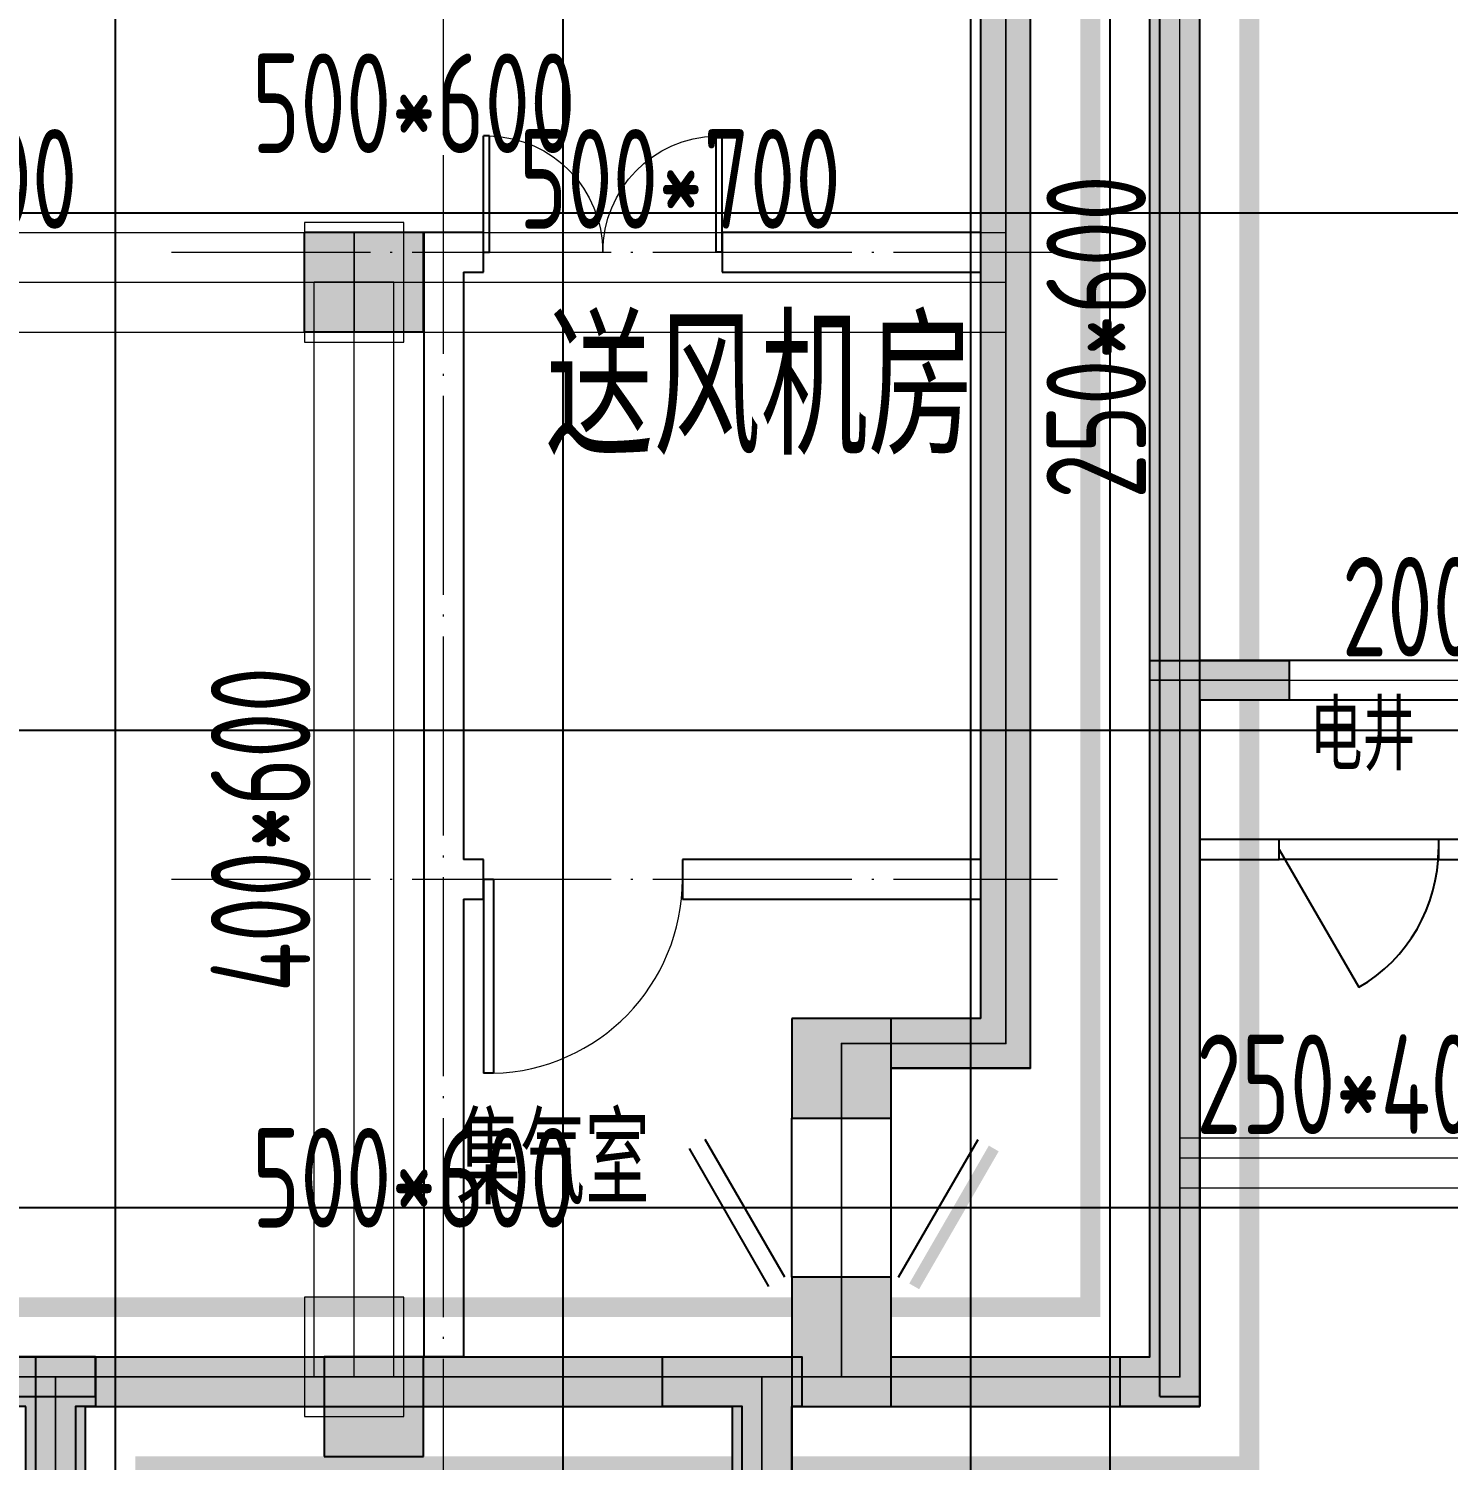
# Model space of a CAD drawing. Extents: x 369444 to 684549, y -549309 to 575337.
# Drawn here: x 394688 to 401824, y 400487 to 407682 of the extents above; entities that cross this region are included whole.
import ezdxf

# ---------------------------------------------------------------- set-up
doc = ezdxf.new("R2010")
doc.units = 0
doc.header["$LTSCALE"] = 1000
doc.header["$MEASUREMENT"] = 0
for name, pattern in [('__DASH', [0.35, 0.25, -0.1]), ('DASH', [0.35, 0.25, -0.1]), ('DOTE', [2.42, 2, -0.2, 0.02, -0.2])]:
    doc.linetypes.add(name, pattern=pattern)
for name, color, linetype, lineweight, true_color in [('-1-0-1', 7, 'Continuous', 0, 0xc0c0c0), ('-1-1-2', 7, 'Continuous', 0, 0xc0c0c0), ('-2-0-1', 1, 'Continuous', 0, 0xff0000), ('-2-1-2', 9, 'Continuous', 0, 0x808080), ('1-6-1', 7, 'Continuous', 0, 0x55ff55), ('1-6-2', 7, 'Continuous', 0, 0x55ff55), ('11-6-1', 2, 'Continuous', 0, 0xffff00), ('11-6-2', 2, 'Continuous', 0, 0xffff00), ('11-6-5', 2, 'Continuous', 0, 0xffff00), ('12-6-1', 4, 'Continuous', 0, 0x00ffff), ('12-6-2', 4, 'Continuous', 0, 0x00ffff), ('12-6-5', 4, 'Continuous', 0, 0x00ffff)]:
    doc.layers.add(name, color=color, linetype=linetype, lineweight=lineweight, true_color=true_color)
for name, color, linetype in [('A-WALL-HATCH', 8, 'Continuous'), ('COLUMN', 9, 'Continuous'), ('DOTE', 1, 'Continuous'), ('PUB_HATCH', 8, 'Continuous'), ('WALL', 9, 'Continuous'), ('WINDOW', 4, 'Continuous'), ('房间名称', 72, 'Continuous'), ('防火分区线', 7, 'Continuous')]:
    doc.layers.add(name, color=color, linetype=linetype)
doc.layers.add('DOTE2', color=122, linetype='DOTE', lineweight=9)
doc.layers.add('TEXT', color=7, linetype='Continuous', lineweight=13)
doc.styles.add('_HZTXT', font='txt.shx', dxfattribs={"width": 0.8, "bigfont": 'HZTXT.shx'})
doc.styles.add('_TCH_DIM', font='SIMPLEX', dxfattribs={"bigfont": 'GBCBIG'})
doc.styles.add('HNSJY', font='hnsjy-07.shx', dxfattribs={"width": 0.8, "bigfont": 'hnsjy-hz.shx'})
doc.styles.add('yjkcad', font='yjkeng.shx', dxfattribs={"width": 0.7, "height": 250, "bigfont": 'yjkchn.shx'})

# ---------------------------------------------------------------- blocks, each defined once
blk = doc.blocks.new('$DorLib2D$00000002')
for p, q in [((-0.5, 0), (-0.5, 0.4875)), ((-0.475, 0.4875), (-0.5, 0.4875)), ((-0.475, 0), (-0.475, 0.4875)), ((0.475, 0), (0.475, 0.4875)), ((0.475, 0.4875), (0.5, 0.4875)), ((0.5, 0), (0.5, 0.4875)), ((-0.5, 0), (-0.475, 0)), ((0.5, 0), (0.475, 0))]:
    blk.add_line(p, q)
at = {"lineweight": 13}
for centre, start, end in [((-0.4875, 0), 0, 88.53072), ((0.4875, 0), 91.46928, 180)]:
    blk.add_arc(centre, 0.4875, start, end, dxfattribs=at)
blk = doc.blocks.new('$DorLib2D$00000001')
for p, q in [((0.45, 0.975), (0.5, 0.975)), ((0.45, 0), (0.45, 0.975)), ((0.5, 0), (0.5, 0.975)), ((0.5, 0), (0.45, 0))]:
    blk.add_line(p, q)
at = {"lineweight": 13}
blk.add_arc((0.475, 0), 0.975, 91.46928, 180, dxfattribs=at)
blk = doc.blocks.new('22#loudixiayicengjksdf')
at = {"layer": 'WALL'}
h = blk.add_hatch(color=0, dxfattribs=at)
h.dxf.hatch_style = 1
h.paths.add_polyline_path([(-183057.3, -69118.8), (-183057.3, -68618.8), (-183557.3, -68618.8), (-183557.3, -69118.8)], flags=17)
h.paths.add_polyline_path([(-170857.3, -69118.8), (-170857.3, -68618.8), (-171407.3, -68618.8), (-171407.3, -69118.8)], flags=17)
h.paths.add_polyline_path([(-171407.3, -70818.8), (-171157.3, -70818.8), (-171157.3, -70418.8), (-171557.3, -70418.8), (-171557.3, -70818.8)], flags=17)
h.paths.add_polyline_path([(-183507.3, -70818.8), (-183357.3, -70818.8), (-183357.3, -70418.8), (-183757.3, -70418.8), (-183757.3, -70818.8)], flags=17)
h.paths.add_polyline_path([(-168657.3, -64218.8), (-170857.3, -64218.8), (-170857.3, -66418.8), (-170307.3, -66418.8), (-170307.3, -66618.8), (-171107.3, -66618.8), (-171107.3, -63968.8), (-168457.3, -63968.8), (-168457.3, -66618.8), (-169207.3, -66618.8), (-169207.3, -66418.8), (-168657.3, -66418.8)])
h.paths.add_polyline_path([(-179257.3, -73468.8), (-179807.3, -73468.8), (-179807.3, -73218.8), (-179257.3, -73218.8), (-178857.3, -73218.8), (-178857.3, -73468.8), (-179007.3, -73468.8), (-179007.3, -76368.8), (-180757.3, -76368.8), (-180757.3, -76118.8), (-179257.3, -76118.8)])
h.paths.add_polyline_path([(-165957.3, -64218.8), (-166607.3, -64218.8), (-166607.3, -63968.8), (-165707.3, -63968.8), (-165707.3, -65768.8), (-165957.3, -65768.8)])
h.paths.add_polyline_path([(-188307.3, -64018.8), (-188957.3, -64018.8), (-188957.3, -65568.8), (-189207.3, -65568.8), (-189207.3, -63768.8), (-188307.3, -63768.8)])
h.paths.add_polyline_path([(-173307.3, -80968.8), (-174157.3, -80968.8), (-174857.3, -80968.8), (-174857.3, -80718.8), (-174407.3, -80718.8), (-174407.3, -77518.8), (-174157.3, -77518.8), (-174157.3, -80718.8), (-173307.3, -80718.8)])
h.paths.add_polyline_path([(-180757.3, -80968.8), (-181607.3, -80968.8), (-181607.3, -80718.8), (-180757.3, -80718.8), (-180757.3, -77518.8), (-180507.3, -77518.8), (-180507.3, -80718.8), (-180057.3, -80718.8), (-180057.3, -80968.8)])
h.paths.add_polyline_path([(-175107.3, -73468.8), (-175657.3, -73468.8), (-175657.3, -76118.8), (-174157.3, -76118.8), (-174157.3, -76368.8), (-175907.3, -76368.8), (-175907.3, -73468.8), (-176057.3, -73468.8), (-176057.3, -73218.8), (-175657.3, -73218.8), (-175107.3, -73218.8)])
h.paths.add_polyline_path([(-159582.3, -72668.8), (-160057.3, -72668.8), (-160057.3, -74418.8), (-160307.3, -74418.8), (-160307.3, -72668.8), (-160407.3, -72668.8), (-160407.3, -72418.8), (-160057.3, -72418.8), (-159582.3, -72418.8)])
h.paths.add_polyline_path([(-163357.3, -80968.8), (-163657.3, -80968.8), (-164057.3, -80968.8), (-164057.3, -80718.8), (-163907.3, -80718.8), (-163907.3, -77118.8), (-163657.3, -77118.8), (-163657.3, -80718.8), (-163357.3, -80718.8)])
h.paths.add_polyline_path([(-166757.3, -80968.8), (-167782.3, -80968.8), (-168557.3, -80968.8), (-168557.3, -80718.8), (-167807.3, -80718.8), (-167807.3, -77018.8), (-167507.3, -77018.8), (-167507.3, -80718.8), (-166757.3, -80718.8)])
h.paths.add_polyline_path([(-191007.3, -75018.8), (-191007.3, -75818.8), (-193107.3, -75818.8), (-193107.3, -75568.8), (-191257.3, -75568.8), (-191257.3, -75018.8)])
h.paths.add_polyline_path([(-183307.3, -66418.8), (-184057.3, -66418.8), (-184057.3, -64018.8), (-186257.3, -64018.8), (-186257.3, -66218.8), (-185707.3, -66218.8), (-185707.3, -66418.8), (-186457.3, -66418.8), (-186457.3, -63768.8), (-183807.3, -63768.8), (-183807.3, -66168.8), (-183307.3, -66168.8)])
h.paths.add_polyline_path([(-171407.3, -73468.8), (-171857.3, -73468.8), (-171857.3, -73218.8), (-171157.3, -73218.8), (-171157.3, -76368.8), (-171407.3, -76368.8)])
h.paths.add_polyline_path([(-183057.3, -73468.8), (-183507.3, -73468.8), (-183507.3, -76368.8), (-183757.3, -76368.8), (-183757.3, -73218.8), (-183057.3, -73218.8)])
h.paths.add_polyline_path([(-187382.3, -80968.8), (-188157.3, -80968.8), (-188157.3, -80718.8), (-187407.3, -80718.8), (-187407.3, -77018.8), (-187107.3, -77018.8), (-187107.3, -80718.8), (-186357.3, -80718.8), (-186357.3, -80968.8)])
h.paths.add_polyline_path([(-191257.3, -80968.8), (-191557.3, -80968.8), (-191557.3, -80718.8), (-191257.3, -80718.8), (-191257.3, -77118.8), (-191007.3, -77118.8), (-191007.3, -80718.8), (-190857.3, -80718.8), (-190857.3, -80968.8)])
h.paths.add_polyline_path([(-194857.3, -72668.8), (-195332.3, -72668.8), (-195332.3, -72418.8), (-194857.3, -72418.8), (-194507.3, -72418.8), (-194507.3, -72668.8), (-194607.3, -72668.8), (-194607.3, -74418.8), (-194857.3, -74418.8)])
h.paths.add_polyline_path([(-157057.3, -81968.8), (-157607.3, -81968.8), (-157607.3, -81718.8), (-157357.3, -81718.8), (-157357.3, -77268.8), (-157057.3, -77268.8)])
h.paths.add_polyline_path([(-197307.3, -81968.8), (-197857.3, -81968.8), (-197857.3, -77268.8), (-197557.3, -77268.8), (-197557.3, -81718.8), (-197307.3, -81718.8)])
h.paths.add_polyline_path([(-165557.3, -72668.8), (-165957.3, -72668.8), (-165957.3, -69118.8), (-166357.3, -69118.8), (-166357.3, -68918.8), (-165707.3, -68918.8), (-165707.3, -72418.8), (-165557.3, -72418.8)])
h.paths.add_polyline_path([(-188957.3, -72668.8), (-189357.3, -72668.8), (-189357.3, -72418.8), (-189207.3, -72418.8), (-189207.3, -68918.8), (-188507.3, -68918.8), (-188507.3, -69118.8), (-188957.3, -69118.8)])
h.paths.add_polyline_path([(-160857.3, -80968.8), (-161557.3, -80968.8), (-161557.3, -80718.8), (-160857.3, -80718.8), (-160857.3, -77818.8), (-160607.3, -77818.8), (-160607.3, -80718.8), (-160607.3, -81718.8), (-160007.3, -81718.8), (-160007.3, -81968.8), (-160857.3, -81968.8)])
h.paths.add_polyline_path([(-187107.3, -71318.8), (-187107.3, -74818.8), (-187407.3, -74818.8), (-187407.3, -71318.8)])
h.paths.add_polyline_path([(-193357.3, -80968.8), (-194057.3, -80968.8), (-194057.3, -81968.8), (-194907.3, -81968.8), (-194907.3, -81718.8), (-194307.3, -81718.8), (-194307.3, -80718.8), (-194307.3, -77818.8), (-194057.3, -77818.8), (-194057.3, -80718.8), (-193357.3, -80718.8)])
h.paths.add_polyline_path([(-167507.3, -71318.8), (-167507.3, -74818.8), (-167807.3, -74818.8), (-167807.3, -71318.8)])
h.paths.add_polyline_path([(-171157.3, -80968.8), (-171507.3, -80968.8), (-171507.3, -80718.8), (-171407.3, -80718.8), (-171407.3, -77518.8), (-171157.3, -77518.8), (-171157.3, -80718.8), (-170957.3, -80718.8), (-170957.3, -80968.8)])
h.paths.add_polyline_path([(-183407.3, -80968.8), (-183757.3, -80968.8), (-183957.3, -80968.8), (-183957.3, -80718.8), (-183757.3, -80718.8), (-183757.3, -77518.8), (-183507.3, -77518.8), (-183507.3, -80718.8), (-183407.3, -80718.8)])
h.paths.add_polyline_path([(-157057.3, -75818.8), (-157757.3, -75818.8), (-157757.3, -75568.8), (-157357.3, -75568.8), (-157357.3, -72668.8), (-157732.3, -72668.8), (-157732.3, -72418.8), (-157057.3, -72418.8)])
h.paths.add_polyline_path([(-197157.3, -75818.8), (-197857.3, -75818.8), (-197857.3, -72418.8), (-197182.3, -72418.8), (-197182.3, -72668.8), (-197557.3, -72668.8), (-197557.3, -75568.8), (-197157.3, -75568.8)])
h.paths.add_polyline_path([(-163907.3, -72668.8), (-163957.3, -72668.8), (-163957.3, -72418.8), (-163657.3, -72418.8), (-163257.3, -72418.8), (-163257.3, -72668.8), (-163657.3, -72668.8), (-163657.3, -73518.8), (-163907.3, -73518.8)])
h.paths.add_polyline_path([(-190957.3, -72668.8), (-191007.3, -72668.8), (-191007.3, -73518.8), (-191257.3, -73518.8), (-191257.3, -72668.8), (-191657.3, -72668.8), (-191657.3, -72418.8), (-191257.3, -72418.8), (-190957.3, -72418.8)])
h.paths.add_polyline_path([(-161807.3, -75818.8), (-163907.3, -75818.8), (-163907.3, -75018.8), (-163657.3, -75018.8), (-163657.3, -75568.8), (-161807.3, -75568.8)])
edge = h.paths.add_edge_path()
edge.add_line((-183557.3, -66418.8), (-183557.3, -66518.8))
edge.add_line((-183557.3, -66518.8), (-183307.3, -66518.8))
edge.add_line((-183307.3, -66518.8), (-183307.3, -66418.8))
edge.add_line((-183507.3, -70818.8), (-183507.3, -71568.8))
edge.add_line((-183507.3, -71568.8), (-185557.3, -71568.8))
edge.add_line((-185557.3, -71568.8), (-185557.3, -71318.8))
edge.add_line((-185557.3, -71318.8), (-183757.3, -71318.8))
edge.add_line((-183757.3, -71318.8), (-183757.3, -70818.8))
edge.add_line((-171157.3, -70818.8), (-171157.3, -71318.8))
edge.add_line((-171157.3, -71318.8), (-169357.3, -71318.8))
edge.add_line((-169357.3, -71318.8), (-169357.3, -71568.8))
edge.add_line((-169357.3, -71568.8), (-171407.3, -71568.8))
edge.add_line((-171407.3, -71568.8), (-171407.3, -70818.8))
h.paths.add_polyline_path([(-171407.3, -71568.8), (-171157.3, -71568.8), (-171157.3, -70818.8), (-171407.3, -70818.8)], flags=16)
h.paths.add_polyline_path([(-171157.3, -71568.8), (-169357.3, -71568.8), (-169357.3, -71318.8), (-171157.3, -71318.8)], flags=16)
h.paths.add_polyline_path([(-183757.3, -71568.8), (-183507.3, -71568.8), (-183507.3, -70818.8), (-183757.3, -70818.8)], flags=16)
h.paths.add_polyline_path([(-185557.3, -71568.8), (-183757.3, -71568.8), (-183757.3, -71318.8), (-185557.3, -71318.8)], flags=16)
at = {"layer": 'WALL', "color": 0, "elevation": 14}
for points in [[(-188957.3, -72668.8), (-189357.3, -72668.8), (-189357.3, -72418.8), (-189207.3, -72418.8), (-189207.3, -68918.8), (-188507.3, -68918.8), (-188507.3, -69118.8), (-188957.3, -69118.8)], [(-194857.3, -72668.8), (-195332.3, -72668.8), (-195332.3, -72418.8), (-194857.3, -72418.8), (-194507.3, -72418.8), (-194507.3, -72668.8), (-194607.3, -72668.8), (-194607.3, -74418.8), (-194857.3, -74418.8)], [(-190957.3, -72668.8), (-191007.3, -72668.8), (-191007.3, -73518.8), (-191257.3, -73518.8), (-191257.3, -72668.8), (-191657.3, -72668.8), (-191657.3, -72418.8), (-191257.3, -72418.8), (-190957.3, -72418.8)]]:
    blk.add_lwpolyline(points, close=True, dxfattribs=at)
blk = doc.blocks.new('$DORLIB2D$00000228')
at = {"color": 0, "lineweight": -2}
blk.add_line((0.5, 0), (0, 0.866), dxfattribs=at)
blk.add_arc((0.5, 0), 1, 120, 180, dxfattribs=at)
blk = doc.blocks.new('$DorLib2D$00000196')
at = {"color": 0}
for p, q in [((-0.5, 0.3571), (0.366, 0.8571)), ((-0.5, -0.3571), (0.366, -0.8571)), ((-0.5571, -0.4561), (0.3089, -0.9561))]:
    blk.add_line(p, q, dxfattribs=at)
at = {"color": 0, "const_width": 0.0714}
blk.add_lwpolyline([(-0.5571, 0.4561), (0.3089, 0.9561)], dxfattribs=at)

msp = doc.modelspace()

# ---------------------------------------------------------------- hatches: boundary and pattern name
at = {"layer": 'A-WALL-HATCH'}
for points in [[(396673.9, 406158), (396673.9, 406658), (396073.9, 406658), (396073.9, 406158)], [(399024.6, 402207), (399024.6, 402707), (398524.6, 402707), (398524.6, 402207)], [(399024.6, 400757), (399024.6, 401407), (398524.6, 401407), (398524.6, 400757)], [(396673.9, 400507), (396673.9, 401007), (396173.9, 401007), (396173.9, 400507)]]:
    msp.add_hatch(color=256, dxfattribs=at).paths.add_polyline_path(points)
at = {"layer": 'PUB_HATCH'}
for points in [[(399474.6, 402707), (399724.6, 402457), (399724.6, 409407), (399474.6, 409657)], [(400324.6, 406807), (400574.6, 407057), (400574.6, 409407), (400441.3, 409490.3), (400324.6, 409407)], [(400491.3, 406973.6), (400574.6, 407057), (400491.3, 406973.6), (400324.6, 406807)], [(400324.6, 405357), (400574.6, 405107), (400574.6, 407057), (400324.6, 406807)], [(400324.6, 401007), (400574.6, 400757), (400574.6, 405107), (400324.6, 405357)], [(400407.9, 405273.6), (400324.6, 405357), (400407.9, 405273.6), (400574.6, 405107)], [(399724.6, 402457), (399474.6, 402707), (398524.6, 402707), (399024.6, 402457)], [(398524.6, 402707), (398524.6, 402207), (399024.6, 402207), (399024.6, 402457)], [(399024.6, 401007), (399024.6, 401407), (398524.6, 401407), (398524.6, 401007), (398764.6, 400957)], [(394724.6, 401007), (394974.6, 400757), (398224.6, 400757), (398391.3, 400840.3), (398424.6, 401007)], [(394857.9, 397773.6), (394974.6, 397857), (394974.6, 400757), (394724.6, 401007), (394724.6, 397857)], [(398391.3, 400840.3), (398524.6, 400757), (398724.6, 400757), (398764.6, 400957), (398524.6, 401007), (398424.6, 401007)], [(398764.6, 400957), (398724.6, 400757), (400574.6, 400757), (400324.6, 401007), (399024.6, 401007)], [(398224.6, 400757), (398224.6, 399807), (398524.6, 399807), (398524.6, 400757), (398391.3, 400840.3)]]:
    msp.add_hatch(color=256, dxfattribs=at).paths.add_polyline_path(points)

# ---------------------------------------------------------------- linework, layer by layer
at = {"layer": '-1-0-1', "color": 0}
for p in [(396324.3, 406407.1, -3600), (399599.4, 406407.1, -3600), (400474.3, 404406.9, -3600), (401024.3, 404406.9, -3600), (398774.5, 402581.9, -3600), (399599.4, 402581.9, -3600), (400474.3, 402406.9, -3600), (400474.3, 402006.9, -3600), (394824.3, 400906.9, -3600), (395024.3, 400906.9, -3600), (396324.3, 400906.9, -3600), (397874.3, 400906.9, -3600), (398374.3, 400906.9, -3600), (398574.3, 400906.9, -3600), (398774.5, 400906.9, -3600), (400174.3, 400906.9, -3600), (400474.3, 400906.9, -3600)]:
    msp.add_point(p, dxfattribs=at)
at = {"layer": '-1-1-2', "color": 0}
for p, q in [((396324.3, 406407.1, -3600), (396324.3, 406407.1)), ((399599.4, 406407.1, -3600), (399599.4, 406407.1)), ((400474.3, 404406.9, -3600), (400474.3, 404406.9)), ((401024.3, 404406.9, -3600), (401024.3, 404406.9)), ((398774.5, 402581.9, -3600), (398774.5, 402581.9)), ((399599.4, 402581.9, -3600), (399599.4, 402581.9)), ((400474.3, 402406.9, -3600), (400474.3, 402406.9)), ((400474.3, 402006.9, -3600), (400474.3, 402006.9)), ((394824.3, 400906.9, -3600), (394824.3, 400906.9)), ((395024.3, 400906.9, -3600), (395024.3, 400906.9)), ((396324.3, 400906.9, -3600), (396324.3, 400906.9)), ((397874.3, 400906.9, -3600), (397874.3, 400906.9)), ((398374.3, 400906.9, -3600), (398374.3, 400906.9)), ((398574.3, 400906.9, -3600), (398574.3, 400906.9)), ((398774.5, 400906.9, -3600), (398774.5, 400906.9)), ((400174.3, 400906.9, -3600), (400174.3, 400906.9)), ((400474.3, 400906.9, -3600), (400474.3, 400906.9))]:
    msp.add_line(p, q, dxfattribs=at)
at = {"layer": '-2-0-1', "color": 0}
for p, q in [((399599.4, 406407.1, -3600), (399599.4, 409506.9, -3600)), ((400474.3, 404406.9, -3600), (400474.3, 407856.9, -3600)), ((391924.3, 406407.1, -3600), (396324.3, 406407.1, -3600)), ((396324.3, 406407.1, -3600), (399599.4, 406407.1, -3600)), ((396324.3, 400906.9, -3600), (396324.3, 406407.1, -3600)), ((399599.4, 402581.9, -3600), (399599.4, 406407.1, -3600)), ((400474.3, 402406.9, -3600), (400474.3, 404406.9, -3600)), ((400474.3, 404406.9, -3600), (401024.3, 404406.9, -3600)), ((401024.3, 404406.9, -3600), (403174.3, 404406.9, -3600)), ((398774.5, 400906.9, -3600), (398774.5, 402581.9, -3600)), ((398774.5, 402581.9, -3600), (399599.4, 402581.9, -3600)), ((400474.3, 402006.9, -3600), (400474.3, 402406.9, -3600)), ((400474.3, 402006.9, -3600), (402274.3, 402006.9, -3600)), ((400474.3, 400906.9, -3600), (400474.3, 402006.9, -3600)), ((394024.3, 400906.9, -3600), (394824.3, 400906.9, -3600)), ((394824.3, 400906.9, -3600), (395024.3, 400906.9, -3600)), ((394824.3, 399006.9, -3600), (394824.3, 400906.9, -3600)), ((395024.3, 400906.9, -3600), (396324.3, 400906.9, -3600)), ((396324.3, 400906.9, -3600), (397874.3, 400906.9, -3600)), ((397874.3, 400906.9, -3600), (398374.3, 400906.9, -3600)), ((398374.3, 399906.9, -3600), (398374.3, 400906.9, -3600)), ((398374.3, 400906.9, -3600), (398574.3, 400906.9, -3600)), ((398574.3, 400906.9, -3600), (398774.5, 400906.9, -3600)), ((398774.5, 400906.9, -3600), (400174.3, 400906.9, -3600)), ((400174.3, 400906.9, -3600), (400474.3, 400906.9, -3600))]:
    msp.add_line(p, q, dxfattribs=at)
at = {"layer": '-2-1-2', "color": 0}
for p, q in [((399599.4, 406407.1), (399599.4, 409506.9)), ((400474.3, 404406.9), (400474.3, 407856.9)), ((391924.3, 406407.1), (396324.3, 406407.1)), ((396324.3, 406407.1), (399599.4, 406407.1)), ((396324.3, 400906.9), (396324.3, 406407.1)), ((399599.4, 402581.9), (399599.4, 406407.1)), ((400474.3, 402406.9), (400474.3, 404406.9)), ((400474.3, 404406.9), (401024.3, 404406.9)), ((401024.3, 404406.9), (403174.3, 404406.9)), ((398774.5, 400906.9), (398774.5, 402581.9)), ((398774.5, 402581.9), (399599.4, 402581.9)), ((400474.3, 402006.9), (400474.3, 402406.9)), ((400474.3, 402006.9), (402274.3, 402006.9)), ((400474.3, 400906.9), (400474.3, 402006.9)), ((394024.3, 400906.9), (394824.3, 400906.9)), ((394824.3, 400906.9), (395024.3, 400906.9)), ((394824.3, 399006.9), (394824.3, 400906.9)), ((395024.3, 400906.9), (396324.3, 400906.9)), ((396324.3, 400906.9), (397874.3, 400906.9)), ((397874.3, 400906.9), (398374.3, 400906.9)), ((398374.3, 399906.9), (398374.3, 400906.9)), ((398374.3, 400906.9), (398574.3, 400906.9)), ((398574.3, 400906.9), (398774.5, 400906.9)), ((398774.5, 400906.9), (400174.3, 400906.9)), ((400174.3, 400906.9), (400474.3, 400906.9))]:
    msp.add_line(p, q, dxfattribs=at)
at = {"layer": '1-6-1', "color": 0}
for p, q in [((399474.4, 409656.9, -3600), (399474.4, 406407.1, -3600)), ((399474.4, 406407.1), (399474.4, 409656.9)), ((399724.4, 409406.9), (399724.4, 406407.1)), ((399724.4, 406407.1, -3600), (399724.4, 409406.9, -3600)), ((399474.4, 406407.1, -3600), (399474.4, 406407.1)), ((399474.4, 406407.1, -3600), (399474.4, 402706.9, -3600)), ((399474.4, 406407.1), (399474.4, 406407.1, -3600)), ((399474.4, 402706.9), (399474.4, 406407.1)), ((399724.4, 406407.1), (399724.4, 406407.1, -3600)), ((399724.4, 406407.1), (399724.4, 402456.9)), ((399724.4, 406407.1, -3600), (399724.4, 406407.1)), ((399724.4, 402456.9, -3600), (399724.4, 406407.1, -3600)), ((400324.3, 404506.9, -3600), (400324.3, 402406.9, -3600)), ((400324.3, 404506.9), (400324.3, 404506.9, -3600)), ((400324.3, 402406.9), (400324.3, 404506.9)), ((400324.3, 404506.9, -3600), (400324.3, 404506.9)), ((401024.3, 404506.9, -3600), (400324.3, 404506.9, -3600)), ((400324.3, 404506.9), (401024.3, 404506.9)), ((401024.3, 404506.9), (401024.3, 404506.9, -3600)), ((401024.3, 404506.9, -3600), (401024.3, 404506.9)), ((401024.3, 404306.9, -3600), (401024.3, 404506.9, -3600)), ((401024.3, 404506.9), (401024.3, 404306.9)), ((400574.3, 404306.9), (400574.3, 402406.9)), ((400574.3, 404306.9, -3600), (400574.3, 404306.9)), ((400574.3, 402406.9, -3600), (400574.3, 404306.9, -3600)), ((400574.3, 404306.9), (400574.3, 404306.9, -3600)), ((401024.3, 404306.9), (400574.3, 404306.9)), ((400574.3, 404306.9, -3600), (401024.3, 404306.9, -3600)), ((401024.3, 404306.9, -3600), (401024.3, 404306.9)), ((401024.3, 404306.9), (401024.3, 404306.9, -3600)), ((398524.5, 402706.9, -3600), (398524.5, 402706.9)), ((399474.4, 402706.9, -3600), (398524.5, 402706.9, -3600)), ((398524.5, 402706.9), (399474.4, 402706.9)), ((398524.5, 402706.9, -3600), (398524.5, 401006.9, -3600)), ((398524.5, 402706.9), (398524.5, 402706.9, -3600)), ((398524.5, 401006.9), (398524.5, 402706.9)), ((399474.4, 402706.9), (399474.4, 402706.9, -3600)), ((399474.4, 402706.9, -3600), (399474.4, 402706.9)), ((399024.5, 402456.9), (399024.5, 402456.9, -3600)), ((399724.4, 402456.9), (399024.5, 402456.9)), ((399024.5, 402456.9, -3600), (399724.4, 402456.9, -3600)), ((399024.5, 402456.9), (399024.5, 401006.9)), ((399024.5, 402456.9, -3600), (399024.5, 402456.9)), ((399024.5, 401006.9, -3600), (399024.5, 402456.9, -3600)), ((399724.4, 402456.9, -3600), (399724.4, 402456.9)), ((399724.4, 402456.9), (399724.4, 402456.9, -3600)), ((400324.3, 402406.9, -3600), (400324.3, 402406.9)), ((400324.3, 402406.9, -3600), (400324.3, 402006.9, -3600)), ((400324.3, 402406.9), (400324.3, 402406.9, -3600)), ((400324.3, 402006.9), (400324.3, 402406.9)), ((400574.3, 402406.9), (400574.3, 402406.9, -3600)), ((400574.3, 402406.9), (400574.3, 402006.9)), ((400574.3, 402406.9, -3600), (400574.3, 402406.9)), ((400574.3, 402006.9, -3600), (400574.3, 402406.9, -3600)), ((400324.3, 402006.9, -3600), (400324.3, 402006.9)), ((400324.3, 402006.9, -3600), (400324.3, 401006.9, -3600)), ((400324.3, 402006.9), (400324.3, 402006.9, -3600)), ((400324.3, 401006.9), (400324.3, 402006.9)), ((400574.3, 402006.9), (400574.3, 402006.9, -3600)), ((400574.3, 402006.9), (400574.3, 400756.9)), ((400574.3, 402006.9, -3600), (400574.3, 402006.9)), ((400574.3, 400756.9, -3600), (400574.3, 402006.9, -3600)), ((394824.3, 401006.9, -3600), (394024.3, 401006.9, -3600)), ((394024.3, 401006.9), (394824.3, 401006.9)), ((394824.3, 401006.9, -3600), (394824.3, 401006.9)), ((395024.3, 401006.9, -3600), (394824.3, 401006.9, -3600)), ((394824.3, 401006.9), (395024.3, 401006.9)), ((394824.3, 401006.9), (394824.3, 401006.9, -3600)), ((395024.3, 401006.9, -3600), (395024.3, 401006.9)), ((396324.3, 401006.9, -3600), (395024.3, 401006.9, -3600)), ((395024.3, 401006.9), (396324.3, 401006.9)), ((395024.3, 401006.9), (395024.3, 401006.9, -3600)), ((396324.3, 401006.9, -3600), (396324.3, 401006.9)), ((397874.3, 401006.9, -3600), (396324.3, 401006.9, -3600)), ((396324.3, 401006.9), (397874.3, 401006.9)), ((396324.3, 401006.9), (396324.3, 401006.9, -3600)), ((397874.3, 401006.9), (397874.3, 401006.9, -3600)), ((397874.3, 401006.9, -3600), (397874.3, 401006.9)), ((398374.3, 401006.9, -3600), (397874.3, 401006.9, -3600)), ((397874.3, 401006.9), (398374.3, 401006.9)), ((398374.3, 401006.9), (398374.3, 401006.9, -3600)), ((398374.3, 401006.9, -3600), (398374.3, 401006.9)), ((398574.3, 401006.9, -3600), (398374.3, 401006.9, -3600)), ((398374.3, 401006.9), (398574.3, 401006.9)), ((398524.5, 401006.9, -3600), (398524.5, 401006.9)), ((398524.5, 401006.9, -3600), (398574.3, 401006.9, -3600)), ((398524.5, 401006.9), (398524.5, 401006.9, -3600)), ((398574.3, 401006.9), (398524.5, 401006.9)), ((398574.3, 401006.9, -3600), (398574.3, 401006.9)), ((398574.3, 401006.9), (398574.3, 401006.9, -3600)), ((399024.5, 401006.9), (399024.5, 401006.9, -3600)), ((399024.5, 401006.9, -3600), (399024.5, 401006.9)), ((400174.3, 401006.9, -3600), (399024.5, 401006.9, -3600)), ((399024.5, 401006.9), (400174.3, 401006.9)), ((400174.3, 401006.9), (400174.3, 401006.9, -3600)), ((400174.3, 401006.9, -3600), (400174.3, 401006.9)), ((400324.3, 401006.9, -3600), (400174.3, 401006.9, -3600)), ((400174.3, 401006.9), (400324.3, 401006.9)), ((400324.3, 401006.9, -3600), (400324.3, 401006.9)), ((400324.3, 401006.9), (400324.3, 401006.9, -3600)), ((394924.3, 400756.9), (394924.3, 400756.9, -3600)), ((395024.3, 400756.9), (394924.3, 400756.9)), ((394924.3, 400756.9, -3600), (395024.3, 400756.9, -3600)), ((394924.3, 400756.9), (394924.3, 399006.9)), ((394924.3, 400756.9, -3600), (394924.3, 400756.9)), ((394924.3, 399006.9, -3600), (394924.3, 400756.9, -3600)), ((395024.3, 400756.9), (395024.3, 400756.9, -3600)), ((396324.3, 400756.9), (395024.3, 400756.9)), ((395024.3, 400756.9, -3600), (396324.3, 400756.9, -3600)), ((395024.3, 400756.9, -3600), (395024.3, 400756.9)), ((396324.3, 400756.9), (396324.3, 400756.9, -3600)), ((397874.3, 400756.9), (396324.3, 400756.9)), ((396324.3, 400756.9, -3600), (397874.3, 400756.9, -3600)), ((396324.3, 400756.9, -3600), (396324.3, 400756.9)), ((397874.3, 400756.9, -3600), (397874.3, 400756.9)), ((397874.3, 400756.9), (397874.3, 400756.9, -3600)), ((398274.3, 400756.9), (397874.3, 400756.9)), ((397874.3, 400756.9, -3600), (398274.3, 400756.9, -3600)), ((398274.3, 400756.9, -3600), (398274.3, 399906.9, -3600)), ((398274.3, 400756.9), (398274.3, 400756.9, -3600)), ((398274.3, 399906.9), (398274.3, 400756.9)), ((398274.3, 400756.9, -3600), (398274.3, 400756.9)), ((398524.3, 400756.9), (398524.3, 399906.9)), ((398524.3, 400756.9, -3600), (398524.3, 400756.9)), ((398524.3, 399906.9, -3600), (398524.3, 400756.9, -3600)), ((398524.3, 400756.9), (398524.3, 400756.9, -3600)), ((398574.3, 400756.9), (398524.3, 400756.9)), ((398524.3, 400756.9, -3600), (398574.3, 400756.9, -3600)), ((398574.3, 400756.9), (398574.3, 400756.9, -3600)), ((398774.5, 400756.9), (398574.3, 400756.9)), ((398574.3, 400756.9, -3600), (398774.5, 400756.9, -3600)), ((398574.3, 400756.9, -3600), (398574.3, 400756.9)), ((398774.5, 400756.9), (398774.5, 400756.9, -3600)), ((400174.3, 400756.9), (398774.5, 400756.9)), ((398774.5, 400756.9, -3600), (400174.3, 400756.9, -3600)), ((398774.5, 400756.9, -3600), (398774.5, 400756.9)), ((400174.3, 400756.9, -3600), (400174.3, 400756.9)), ((400174.3, 400756.9), (400174.3, 400756.9, -3600)), ((400574.3, 400756.9), (400174.3, 400756.9)), ((400174.3, 400756.9, -3600), (400574.3, 400756.9, -3600)), ((400574.3, 400756.9), (400574.3, 400756.9, -3600)), ((400574.3, 400756.9, -3600), (400574.3, 400756.9))]:
    msp.add_line(p, q, dxfattribs=at)
at = {"layer": '1-6-2', "color": 0}
for p, q in [((399599.4, 409506.9), (399599.4, 406407.1)), ((399599.4, 406407.1, -3600), (399599.4, 409506.9, -3600)), ((399599.4, 406407.1), (399599.4, 406407.1, -3600)), ((399599.4, 406407.1), (399599.4, 402581.9)), ((399599.4, 406407.1, -3600), (399599.4, 406407.1)), ((399599.4, 402581.9, -3600), (399599.4, 406407.1, -3600)), ((400474.3, 404406.9), (400474.3, 402406.9)), ((400474.3, 404406.9, -3600), (400474.3, 404406.9)), ((400474.3, 402406.9, -3600), (400474.3, 404406.9, -3600)), ((400474.3, 404406.9), (400474.3, 404406.9, -3600)), ((401024.3, 404406.9), (400474.3, 404406.9)), ((400474.3, 404406.9, -3600), (401024.3, 404406.9, -3600)), ((401024.3, 404406.9, -3600), (401024.3, 404406.9)), ((398774.5, 402581.9), (398774.5, 402581.9, -3600)), ((399599.4, 402581.9), (398774.5, 402581.9)), ((398774.5, 402581.9, -3600), (399599.4, 402581.9, -3600)), ((398774.5, 402581.9), (398774.5, 400906.9)), ((398774.5, 402581.9, -3600), (398774.5, 402581.9)), ((398774.5, 400906.9, -3600), (398774.5, 402581.9, -3600)), ((399599.4, 402581.9, -3600), (399599.4, 402581.9)), ((399599.4, 402581.9), (399599.4, 402581.9, -3600)), ((400474.3, 402406.9), (400474.3, 402406.9, -3600)), ((400474.3, 402406.9), (400474.3, 402006.9)), ((400474.3, 402406.9, -3600), (400474.3, 402406.9)), ((400474.3, 402006.9, -3600), (400474.3, 402406.9, -3600)), ((400474.3, 402006.9), (400474.3, 402006.9, -3600)), ((400474.3, 402006.9), (400474.3, 400906.9)), ((400474.3, 402006.9, -3600), (400474.3, 402006.9)), ((400474.3, 400906.9, -3600), (400474.3, 402006.9, -3600)), ((394824.3, 400906.9), (394024.3, 400906.9)), ((394024.3, 400906.9, -3600), (394824.3, 400906.9, -3600)), ((394824.3, 400906.9), (394824.3, 400906.9, -3600)), ((395024.3, 400906.9), (394824.3, 400906.9)), ((394824.3, 400906.9, -3600), (395024.3, 400906.9, -3600)), ((394824.3, 400906.9), (394824.3, 399006.9)), ((394824.3, 400906.9, -3600), (394824.3, 400906.9)), ((394824.3, 399006.9, -3600), (394824.3, 400906.9, -3600)), ((394824.3, 400906.9, -3600), (394824.3, 400906.9)), ((395024.3, 400906.9), (395024.3, 400906.9, -3600)), ((396324.3, 400906.9), (395024.3, 400906.9)), ((395024.3, 400906.9, -3600), (396324.3, 400906.9, -3600)), ((395024.3, 400906.9, -3600), (395024.3, 400906.9)), ((396324.3, 400906.9), (396324.3, 400906.9, -3600)), ((397874.3, 400906.9), (396324.3, 400906.9)), ((396324.3, 400906.9, -3600), (397874.3, 400906.9, -3600)), ((396324.3, 400906.9, -3600), (396324.3, 400906.9)), ((397874.3, 400906.9, -3600), (397874.3, 400906.9)), ((397874.3, 400906.9), (397874.3, 400906.9, -3600)), ((398374.3, 400906.9), (397874.3, 400906.9)), ((397874.3, 400906.9, -3600), (398374.3, 400906.9, -3600)), ((398374.3, 400906.9), (398374.3, 399906.9)), ((398374.3, 400906.9, -3600), (398374.3, 400906.9)), ((398374.3, 399906.9, -3600), (398374.3, 400906.9, -3600)), ((398374.3, 400906.9, -3600), (398374.3, 400906.9)), ((398374.3, 400906.9), (398374.3, 400906.9, -3600)), ((398574.3, 400906.9), (398374.3, 400906.9)), ((398374.3, 400906.9, -3600), (398574.3, 400906.9, -3600)), ((398574.3, 400906.9), (398574.3, 400906.9, -3600)), ((398774.5, 400906.9), (398574.3, 400906.9)), ((398574.3, 400906.9, -3600), (398774.5, 400906.9, -3600)), ((398574.3, 400906.9, -3600), (398574.3, 400906.9)), ((398774.5, 400906.9), (398774.5, 400906.9, -3600)), ((398774.5, 400906.9), (398774.5, 400906.9, -3600)), ((400174.3, 400906.9), (398774.5, 400906.9)), ((398774.5, 400906.9, -3600), (400174.3, 400906.9, -3600)), ((398774.5, 400906.9, -3600), (398774.5, 400906.9)), ((400174.3, 400906.9, -3600), (400174.3, 400906.9)), ((400174.3, 400906.9), (400174.3, 400906.9, -3600)), ((400474.3, 400906.9), (400174.3, 400906.9)), ((400174.3, 400906.9, -3600), (400474.3, 400906.9, -3600)), ((400474.3, 400906.9), (400474.3, 400906.9, -3600)), ((400474.3, 400906.9, -3600), (400474.3, 400906.9))]:
    msp.add_line(p, q, dxfattribs=at)
at = {"layer": '11-6-1', "color": 0}
for p, q in [((396074.3, 406707.1), (396074.3, 406107.1)), ((396574.3, 406707.1), (396074.3, 406707.1)), ((396074.3, 406707.1, -3600), (396074.3, 406107.1, -3600)), ((396574.3, 406707.1, -3600), (396074.3, 406707.1, -3600)), ((396074.3, 406707.1, -3600), (396074.3, 406707.1)), ((396574.3, 406107.1), (396574.3, 406707.1)), ((396574.3, 406107.1, -3600), (396574.3, 406707.1, -3600)), ((396574.3, 406707.1, -3600), (396574.3, 406707.1)), ((396074.3, 406107.1), (396574.3, 406107.1)), ((396074.3, 406107.1, -3600), (396574.3, 406107.1, -3600)), ((396074.3, 406107.1, -3600), (396074.3, 406107.1)), ((396574.3, 406107.1, -3600), (396574.3, 406107.1)), ((396074.3, 401306.9), (396074.3, 400706.9)), ((396574.3, 401306.9), (396074.3, 401306.9)), ((396074.3, 401306.9, -3600), (396074.3, 400706.9, -3600)), ((396574.3, 401306.9, -3600), (396074.3, 401306.9, -3600)), ((396074.3, 401306.9, -3600), (396074.3, 401306.9)), ((396574.3, 400706.9), (396574.3, 401306.9)), ((396574.3, 400706.9, -3600), (396574.3, 401306.9, -3600)), ((396574.3, 401306.9, -3600), (396574.3, 401306.9)), ((396074.3, 400706.9), (396574.3, 400706.9)), ((396074.3, 400706.9, -3600), (396574.3, 400706.9, -3600)), ((396074.3, 400706.9, -3600), (396074.3, 400706.9)), ((396574.3, 400706.9, -3600), (396574.3, 400706.9))]:
    msp.add_line(p, q, dxfattribs=at)
at = {"layer": '11-6-2', "color": 0}
for p, q in [((396324.3, 406407.1, -3600), (396324.3, 406407.1)), ((396324.3, 400906.9, -3600), (396324.3, 400906.9))]:
    msp.add_line(p, q, dxfattribs=at)
at = {"layer": '12-6-1', "color": 0}
for p, q in [((400324.3, 404406.9), (400324.3, 407856.9)), ((400324.3, 404406.9, -600), (400324.3, 407856.9, -600)), ((400574.3, 404406.9), (400574.3, 407856.9)), ((400574.3, 404406.9, -600), (400574.3, 407856.9, -600)), ((391924.3, 406657.1), (396324.3, 406657.1)), ((391924.3, 406657.1, -700), (396324.3, 406657.1, -700)), ((396324.3, 406657.1), (396324.3, 406157.1)), ((396324.3, 406657.1, -700), (396324.3, 406657.1)), ((396324.3, 406157.1, -700), (396324.3, 406657.1, -700)), ((396324.3, 406657.1), (399599.4, 406657.1)), ((396324.3, 406657.1, -700), (399599.4, 406657.1, -700)), ((396324.3, 406657.1), (396324.3, 406157.1)), ((396324.3, 406657.1, -700), (396324.3, 406657.1)), ((396324.3, 406157.1, -700), (396324.3, 406657.1, -700)), ((399599.4, 406657.1), (399599.4, 406157.1)), ((399599.4, 406657.1, -700), (399599.4, 406657.1)), ((399599.4, 406157.1, -700), (399599.4, 406657.1, -700)), ((396124.3, 406407.1), (396524.3, 406407.1)), ((396124.3, 406407.1, -600), (396124.3, 406407.1)), ((396524.3, 406407.1, -600), (396124.3, 406407.1, -600)), ((396124.3, 400906.9), (396124.3, 406407.1)), ((396124.3, 400906.9, -600), (396124.3, 406407.1, -600)), ((396524.3, 406407.1), (396524.3, 406407.1, -600)), ((396524.3, 400906.9), (396524.3, 406407.1)), ((396524.3, 400906.9, -600), (396524.3, 406407.1, -600)), ((391924.3, 406157.1), (396324.3, 406157.1)), ((391924.3, 406157.1, -700), (396324.3, 406157.1, -700)), ((396324.3, 406157.1), (396324.3, 406157.1, -700)), ((396324.3, 406157.1), (399599.4, 406157.1)), ((396324.3, 406157.1, -700), (399599.4, 406157.1, -700)), ((396324.3, 406157.1), (396324.3, 406157.1, -700)), ((399599.4, 406157.1), (399599.4, 406157.1, -700)), ((401024.3, 404506.9), (401024.3, 404306.9)), ((401024.3, 404506.9, -400), (401024.3, 404506.9)), ((401024.3, 404306.9, -400), (401024.3, 404506.9, -400)), ((401024.3, 404506.9), (403174.3, 404506.9)), ((401024.3, 404506.9, -400), (403174.3, 404506.9, -400)), ((400324.3, 404406.9), (400574.3, 404406.9)), ((400324.3, 404406.9, -600), (400324.3, 404406.9)), ((400574.3, 404406.9, -600), (400324.3, 404406.9, -600)), ((400574.3, 404406.9), (400574.3, 404406.9, -600)), ((401024.3, 404306.9), (401024.3, 404306.9, -400)), ((401024.3, 404306.9), (403174.3, 404306.9)), ((401024.3, 404306.9, -400), (403174.3, 404306.9, -400)), ((400474.3, 402106.9), (400474.3, 401856.9)), ((400474.3, 402106.9, -400), (400474.3, 402106.9)), ((400474.3, 401856.9, -400), (400474.3, 402106.9, -400)), ((400474.3, 402106.9), (402274.3, 402106.9)), ((400474.3, 402106.9, -400), (402274.3, 402106.9, -400)), ((400474.3, 401856.9), (400474.3, 401856.9, -400)), ((400474.3, 401856.9), (402274.3, 401856.9)), ((400474.3, 401856.9, -400), (402274.3, 401856.9, -400)), ((396124.3, 400906.9), (396524.3, 400906.9)), ((396124.3, 400906.9, -600), (396124.3, 400906.9)), ((396524.3, 400906.9, -600), (396124.3, 400906.9, -600)), ((396524.3, 400906.9), (396524.3, 400906.9, -600))]:
    msp.add_line(p, q, dxfattribs=at)
at = {"layer": '12-6-2', "color": 0}
for p, q in [((400474.3, 404406.9), (400474.3, 407856.9)), ((391924.3, 406407.1), (396324.3, 406407.1)), ((396324.3, 406407.1), (399599.4, 406407.1)), ((396324.3, 400906.9), (396324.3, 406407.1)), ((401024.3, 404406.9), (403174.3, 404406.9)), ((400474.3, 402006.9), (402274.3, 402006.9))]:
    msp.add_line(p, q, dxfattribs=at)
at = {"layer": 'COLUMN', "color": 8}
for p, q in [((396673.9, 406658), (396073.9, 406658)), ((396073.9, 406658), (396073.9, 406158)), ((396673.9, 406158), (396673.9, 406658)), ((396073.9, 406158), (396673.9, 406158)), ((399024.6, 402707), (398524.6, 402707)), ((398524.6, 402707), (398524.6, 402207)), ((399024.6, 402207), (399024.6, 402707)), ((398524.6, 402207), (399024.6, 402207)), ((399024.6, 401407), (398524.6, 401407)), ((398524.6, 401407), (398524.6, 400757)), ((399024.6, 400757), (399024.6, 401407)), ((396673.9, 401007), (396173.9, 401007)), ((396173.9, 401007), (396173.9, 400507)), ((396673.9, 400507), (396673.9, 401007)), ((398524.6, 400757), (399024.6, 400757)), ((396173.9, 400507), (396673.9, 400507))]:
    msp.add_line(p, q, dxfattribs=at)
at = {"layer": 'DOTE', "color": 8}
for p, q in [((395124.5, 59364.2), (395124.5, 476704.8)), ((397374.5, 59364.2), (397374.5, 476704.8)), ((399424.5, 261807), (399424.5, 476704.8)), ((400124.5, 261807), (400124.5, 476704.8))]:
    msp.add_line(p, q, dxfattribs=at)
at = {"layer": 'DOTE', "color": 8, "lineweight": -2}
for p, q in [((377844.4, 406757), (624570.9, 406757)), ((377844.4, 404157), (624570.9, 404157)), ((377844.4, 401757), (624570.9, 401757))]:
    msp.add_line(p, q, dxfattribs=at)
at = {"layer": 'DOTE2', "linetype": 'DOTE', "ltscale": 0.5}
for points in [[(396774.5, 399996.9), (396774.5, 408414.1)], [(395406, 406557.9), (399859.1, 406557.9)], [(395406, 403406.9), (399859.1, 403406.9)]]:
    msp.add_lwpolyline(points, dxfattribs=at)
at = {"layer": 'WALL'}
for p, q in [((399474.6, 402707), (399474.6, 409657)), ((400374.5, 404407, 0), (400374.5, 409607, 0)), ((399724.6, 402457), (399724.6, 409407)), ((400324.6, 406807), (400324.6, 409407)), ((400574.5, 404507, 0), (400574.5, 409407, 0)), ((400574.6, 407057), (400574.6, 409407)), ((400574.6, 407057), (400574.6, 407057)), ((400574.6, 405107), (400574.6, 407057)), ((400324.6, 406807), (400324.6, 406807)), ((400324.6, 405357), (400324.6, 406807)), ((396974.5, 406657.9), (396674.5, 406657.9)), ((396674.5, 406657.9), (396674.5, 403406.9)), ((396974.5, 406457.9), (396974.5, 406657.9)), ((399474.5, 406657.9), (398174.5, 406657.9)), ((398174.5, 406657.9), (398174.5, 406457.9)), ((399474.5, 406457.9), (399474.5, 406657.9)), ((396874.5, 406457.9), (396974.5, 406457.9)), ((396874.5, 406457.9), (396874.5, 403506.9)), ((398174.5, 406457.9), (399474.5, 406457.9)), ((400324.6, 401007), (400324.6, 405357)), ((400324.6, 405357), (400324.6, 405357)), ((400574.6, 400757), (400574.6, 405107)), ((400574.6, 405107), (400574.6, 405107)), ((402274.5, 404507, 0), (400574.5, 404507, 0)), ((400374.5, 403607, 0), (400374.5, 404407, 0)), ((400574.5, 403607, 0), (400574.5, 404307, 0)), ((402174.5, 404307, 0), (400574.5, 404307, 0)), ((400374.5, 400807, 0), (400374.5, 403607, 0)), ((400974.3, 403607, 0), (400574.5, 403607, 0)), ((400974.3, 403507, 0), (400974.3, 403607, 0)), ((402174.5, 403607, 0), (401774.3, 403607, 0)), ((401774.3, 403607, 0), (401774.3, 403507, 0)), ((396974.5, 403506.9), (396874.5, 403506.9)), ((396974.5, 403306.9), (396974.5, 403506.9)), ((399474.5, 403506.9), (397974.5, 403506.9)), ((397974.5, 403506.9), (397974.5, 403306.9)), ((399474.5, 403306.9), (399474.5, 403506.9)), ((400574.5, 400807, 0), (400574.5, 403507, 0)), ((400574.5, 403507, 0), (400974.3, 403507, 0)), ((401774.3, 403507, 0), (402174.5, 403507, 0)), ((396674.5, 403406.9), (396674.5, 401006.9)), ((396874.5, 403306.9), (396974.5, 403306.9)), ((396874.5, 403306.9), (396874.5, 401006.9)), ((397974.5, 403306.9), (399474.5, 403306.9)), ((399474.6, 402707), (398524.6, 402707)), ((398524.6, 402707), (398524.6, 402207)), ((399724.6, 402457), (399024.6, 402457)), ((399024.6, 402207), (399024.6, 402457)), ((398524.6, 402207), (399024.6, 402207)), ((399024.6, 401407), (398524.6, 401407)), ((398524.6, 401407), (398524.6, 401007)), ((399024.6, 401007), (399024.6, 401407)), ((394724.6, 401007), (398424.6, 401007)), ((394724.6, 397857), (394724.6, 401007)), ((396874.5, 401006.9), (396674.5, 401006.9)), ((398424.6, 401007), (398524.6, 401007)), ((399024.6, 401007), (400324.6, 401007)), ((400374.5, 400807, 0), (400574.5, 400807, 0)), ((394974.6, 400757), (398224.6, 400757)), ((394974.6, 397857), (394974.6, 400757)), ((398224.6, 400757), (398224.6, 399807)), ((398524.6, 400757), (398724.6, 400757)), ((398524.6, 399807), (398524.6, 400757)), ((398724.6, 400757), (400574.6, 400757))]:
    msp.add_line(p, q, dxfattribs=at)
at = {"layer": 'WALL', "linetype": 'ByBlock'}
for p, q in [((395024.5, 401007), (393649.5, 401007)), ((395024.5, 400807), (395024.5, 401007)), ((393649.5, 400807), (395024.5, 400807))]:
    msp.add_line(p, q, dxfattribs=at)
at = {"layer": 'WINDOW'}
for p, q in [((401774.3, 403607, 0), (400974.3, 403607, 0)), ((401774.3, 403507, 0), (400974.3, 403507, 0))]:
    msp.add_line(p, q, dxfattribs=at)
at = {"layer": 'WINDOW', "color": 0}
for p, q in [((398524.6, 401407, 0), (398524.6, 402207, 0)), ((399024.6, 401407, 0), (399024.6, 402207, 0))]:
    msp.add_line(p, q, dxfattribs=at)
at = {"layer": '防火分区线', "color": 3, "linetype": 'DASH', "ltscale": 8, "const_width": 100}
for points in [[(418574.5, 423406.9), (418574.5, 409642.7), (418974.5, 409642.7), (418974.5, 405606.9), (415974.5, 405606.9), (415974.5, 404557.1), (412674.5, 404557.1), (412674.5, 406406.9), (411674.5, 406406.9), (411674.5, 402357.1), (408624.5, 402357.2), (408624.5, 406506.9), (406524.5, 406506.9), (406524.5, 409106.9), (400824.5, 409106.9), (400824.5, 400456.9), (395274.5, 400456.9), (395274.5, 397307), (391374.5, 397307), (391374.5, 400456.9), (379874.5, 400456.9), (379874.5, 449257)], [(417774.5, 422606.9), (417774.5, 408842.7), (418174.5, 408842.7), (418174.5, 406406.9), (415174.5, 406406.9), (415174.5, 405357.1), (413474.5, 405357.1), (413474.5, 407206.9), (410874.5, 407206.9), (410874.5, 403157.1), (409424.5, 403157.2), (409424.5, 407306.9), (407324.5, 407306.9), (407324.5, 409906.9), (400024.5, 409906.9), (400024.5, 401256.9), (394474.5, 401256.9), (394474.5, 398107), (392174.5, 398107), (392174.5, 401256.9), (380674.5, 401256.9), (380674.5, 448457)]]:
    msp.add_lwpolyline(points, dxfattribs=at)
at = {"layer": '防火分区线', "linetype": '__DASH', "lineweight": -2, "ltscale": 8, "const_width": 100}
for points in [[(406024.5, 353806.9), (406024.5, 391857.1), (406274.5, 391857.1), (406274.5, 402357.2), (409424.5, 402357.2), (409424.5, 407306.9), (407324.5, 407306.9), (407324.5, 409906.9), (400024.5, 409906.9), (400024.5, 401256.9), (394474.5, 401256.9), (394474.5, 398107), (392174.5, 398107), (392174.5, 401256.9), (379874.5, 401256.9), (379874.5, 304756.2)], [(405224.5, 354606.9), (405224.5, 392657.1), (405474.5, 392657.1), (405474.5, 403157.2), (408624.5, 403157.2), (408624.5, 406506.9), (406524.5, 406506.9), (406524.5, 409106.9), (400824.5, 409106.9), (400824.5, 400456.9), (395274.5, 400456.9), (395274.5, 397307), (391374.5, 397307), (391374.5, 400456.9), (380674.5, 400456.9), (380674.5, 305556.2)]]:
    msp.add_lwpolyline(points, dxfattribs=at)

# ---------------------------------------------------------------- block references
at = {"layer": 'WALL', "color": 8}
msp.add_blockref('22#loudixiayicengjksdf', (589531.8, 473425.8, -14), dxfattribs=at)
at = {"layer": 'WINDOW', "xscale": -1200, "yscale": 1200, "zscale": 1200}
msp.add_blockref('$DorLib2D$00000002', (397574.5, 406557.9), dxfattribs=at)
at = {"layer": 'WINDOW', "rotation": 180}
for name, p, xscale, yscale, zscale in [('$DORLIB2D$00000228', (401374.3, 403557, 0), 800, 800, 800), ('$DorLib2D$00000001', (397474.5, 403406.9), 1000, 1000, 1000)]:
    msp.add_blockref(name, p, dxfattribs=dict(at, xscale=xscale, yscale=yscale, zscale=zscale))
at = {"layer": 'WINDOW', "color": 0, "xscale": -800, "yscale": 800, "zscale": 800, "rotation": 270.0000012856826}
msp.add_blockref('$DorLib2D$00000196', (398774.6, 401807), dxfattribs=at)

# ---------------------------------------------------------------- texts
at = {"color": 2, "style": '_TCH_DIM'}
msp.add_text('集气室', height=450, rotation=0, dxfattribs=at).set_placement((396837.2, 401773.7, 0))
at = {"layer": '11-6-5', "color": 0, "char_height": 500, "attachment_point": 8, "style": 'yjkcad'}
for insert in [(396624.3, 407057.1, -3600), (396624.3, 401656.9, -3600)]:
    msp.add_mtext('500*600', dxfattribs=dict(at, insert=insert))
at = {"layer": '12-6-5', "color": 0, "char_height": 500, "attachment_point": 8, "style": 'yjkcad'}
for s, insert in [('500*700', (394124.3, 406677.1)), ('500*700', (397961.8, 406677.1)), ('200*400', (402099.3, 404526.9)), ('250*400', (401374.3, 402126.9))]:
    msp.add_mtext(s, dxfattribs=dict(at, insert=insert))
at = {"layer": '12-6-5', "color": 0, "char_height": 500, "attachment_point": 8, "rotation": 90, "style": 'yjkcad'}
for s, insert in [('250*600', (400304.3, 406131.9)), ('400*600', (396104.3, 403657))]:
    msp.add_mtext(s, dxfattribs=dict(at, insert=insert))
at = {"layer": 'TEXT', "color": 4, "style": '_HZTXT', "width": 0.8}
msp.add_text('送风机房', height=675, dxfattribs=at).set_placement((397286.9, 405540))
at = {"layer": '房间名称', "style": 'HNSJY', "width": 0.8}
msp.add_text('电井', height=350, rotation=360, dxfattribs=at).set_placement((401127, 403954.5, 0))

doc.saveas('drawing.dxf')
